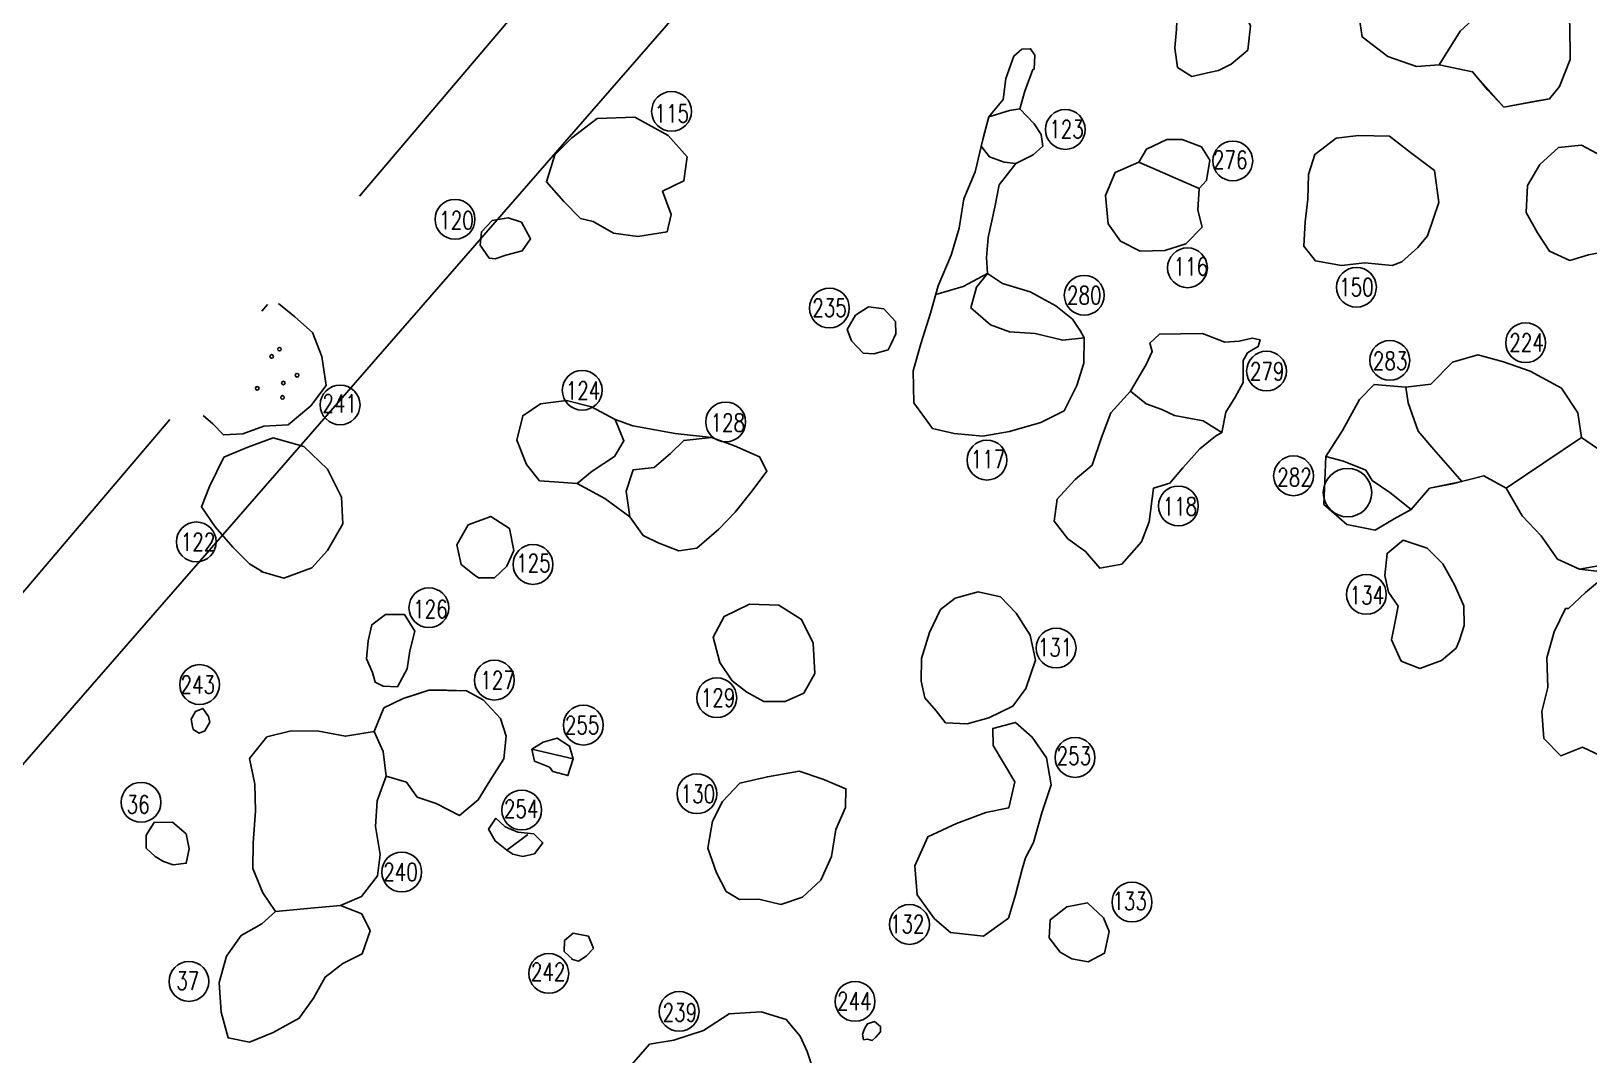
# Model space of a CAD drawing. Header units: millimetres. Extents: x -51 to 4462813, y 19 to 5794154.
# Drawn here: x 4462738.79 to 4462756.18, y 5794129.95 to 5794141.39 of the extents above; entities that cross this region are included whole.
import ezdxf

# ---------------------------------------------------------------- set-up
doc = ezdxf.new("R2010")
doc.units = ezdxf.units.MM
doc.linetypes.add('STRICHPUNKT', pattern=[25.4, 12.7, -6.35, 0, -6.35])
doc.linetypes.add('STRICHPUNKTX2', pattern=[50.8, 25.4, -12.7, 0, -12.7])
for name, color, linetype in [('Befunde', 7, 'Continuous'), ('Befundnummern', 7, 'Continuous'), ('Gebäudehallen', 150, 'Continuous'), ('Grabungsgrenze', 102, 'STRICHPUNKTX2'), ('Pl1-Keramik', 1, 'Continuous')]:
    doc.layers.add(name, color=color, linetype=linetype)
doc.styles.add('ROMANS', font='ROMANS.shx', dxfattribs={"width": 0.75})

msp = doc.modelspace()

# ---------------------------------------------------------------- linework, layer by layer
at = {"layer": 'Befunde'}
for points, elevation in [([(4462755.056799717, 5794141.667213415), (4462755.056799717, 5794141.667213415), (4462754.748233953, 5794141.385470478), (4462754.511973014, 5794141.010765286), (4462754.259973014, 5794140.988765287), (4462753.938973013, 5794141.103765287), (4462753.650973015, 5794141.320765287), (4462753.606973014, 5794141.618765287), (4462753.664973014, 5794141.944765286), (4462753.868973014, 5794142.227765286), (4462754.022973014, 5794142.478765287), (4462754.461074699, 5794142.531426491), (4462754.859902732, 5794142.579176433), (4462755.565973015, 5794142.434765286), (4462755.729973014, 5794142.140765286), (4462755.54589002, 5794141.894784261)], 51.74204729101562), ([(4462754.511973014, 5794141.010765286), (4462754.885973014, 5794140.931765286), (4462755.232973014, 5794140.536765287), (4462755.587759935, 5794140.601774976), (4462755.745973014, 5794140.630765286), (4462755.856973014, 5794140.765765286), (4462755.974973014, 5794141.067765287), (4462755.969973014, 5794141.457765287), (4462755.888973013, 5794141.794765286), (4462755.729973014, 5794142.140765286), (4462755.54589002, 5794141.894784261), (4462755.056799717, 5794141.667213415), (4462754.748233953, 5794141.385470478)], 51.74004729101563), ([(4462749.829973014, 5794140.515765286), (4462749.716867278, 5794140.500097188), (4462749.484973014, 5794140.428765287), (4462749.462843978, 5794140.3457814), (4462749.416973013, 5794140.173765287), (4462749.400048612, 5794140.100562152), (4462749.491495471, 5794139.980311988), (4462749.656768641, 5794139.920336317), (4462749.784973014, 5794139.906765287), (4462749.977973014, 5794140.002765287), (4462750.085973014, 5794140.100765286), (4462750.069973014, 5794140.230765286), (4462749.989973014, 5794140.348765287)], 51.83404729101562), ([(4462754.451308909, 5794136.71145271), (4462754.764043424, 5794136.35478289), (4462754.404973014, 5794136.278765287), (4462754.200973014, 5794136.042765287), (4462753.960096639, 5794136.231914249), (4462753.763077695, 5794136.367362082), (4462753.693418054, 5794136.482056334), (4462753.445086095, 5794136.581159542), (4462753.246052061, 5794136.632574363), (4462753.433752906, 5794136.923765287), (4462753.621973014, 5794137.269765286), (4462753.784973014, 5794137.438765287), (4462754.140973014, 5794137.406765287), (4462754.16808137, 5794137.234556511), (4462754.277953869, 5794136.917007199)], 51.74204729101562), ([(4462745.312973014, 5794137.045765286), (4462745.509018505, 5794136.978571457), (4462745.984096348, 5794136.89046288), (4462746.389973014, 5794136.847765286), (4462746.563910786, 5794136.784576954), (4462746.645973015, 5794136.754765286), (4462746.925973014, 5794136.630765286), (4462747.007973014, 5794136.470765286), (4462746.841973014, 5794136.249765286), (4462746.650973015, 5794136.013765287), (4462746.470973014, 5794135.821765287), (4462746.223973013, 5794135.610765287), (4462746.022973014, 5794135.578765287), (4462745.793973014, 5794135.668765287), (4462745.624973014, 5794135.751765287), (4462745.477973014, 5794135.958765287), (4462745.197049084, 5794136.165541615), (4462744.888973013, 5794136.333765287), (4462745.057973014, 5794136.470765286), (4462745.303973014, 5794136.633765287), (4462745.410973014, 5794136.807765286)], 51.88704729101563), ([(4462756.100973014, 5794136.846765286), (4462756.337973014, 5794136.680765286), (4462756.615973014, 5794136.566765287), (4462756.905973014, 5794136.361765287), (4462756.995973014, 5794136.046765286), (4462756.861973014, 5794135.731765286), (4462756.724973014, 5794135.491765287), (4462756.078973014, 5794135.374765286), (4462755.833973014, 5794135.485765287), (4462755.651973014, 5794135.749765286), (4462755.438973013, 5794135.970765286), (4462755.259973014, 5794136.278765287)], 51.71804729101563), ([(4462742.620973014, 5794133.563765287), (4462742.731973014, 5794133.825765287), (4462742.944973014, 5794133.929765286), (4462743.231973014, 5794134.023765287), (4462743.651973014, 5794134.016765286), (4462743.840973014, 5794133.916765287), (4462744.033973014, 5794133.708765287), (4462744.094973014, 5794133.511765286), (4462744.070973014, 5794133.256765286), (4462743.914973014, 5794133.009765286), (4462743.784973014, 5794132.798765287), (4462743.575973014, 5794132.625765286), (4462743.313973013, 5794132.757765287), (4462743.102973014, 5794132.827765287), (4462742.981973014, 5794132.996765287), (4462742.754973014, 5794133.062765286), (4462742.722856758, 5794133.339201451)], 51.86804729101563)]:
    msp.add_lwpolyline(points, close=True, dxfattribs=dict(at, elevation=elevation))
for points, elevation in [([(4462751.831973013, 5794139.626765287), (4462751.915077575, 5794139.717059436), (4462751.915077575, 5794139.717059436), (4462751.952715239, 5794139.9456553), (4462751.857985834, 5794140.092855037), (4462751.644056133, 5794140.173163713), (4462751.473674748, 5794140.173163713), (4462751.246499789, 5794140.067904011), (4462751.160973014, 5794139.920765286)], 51.78604729101562), ([(4462751.160973014, 5794139.920765286), (4462751.246499789, 5794140.067904011), (4462751.473674748, 5794140.173163713), (4462751.644056133, 5794140.173163713), (4462751.857985834, 5794140.092855037), (4462751.952715239, 5794139.9456553), (4462751.915077575, 5794139.717059436), (4462751.831973013, 5794139.626765287), (4462751.831973013, 5794139.626765287), (4462751.160973014, 5794139.920765286)], 51.78604729101562), ([(4462749.470973014, 5794138.678765287), (4462749.196942968, 5794138.534577425), (4462748.891560825, 5794138.442436412)], 51.78004729101563), ([(4462750.548973014, 5794137.959765286), (4462750.309795816, 5794137.932631725), (4462750.001083435, 5794138.009652973), (4462749.714166806, 5794138.026175852), (4462749.502394405, 5794138.104448373), (4462749.282733824, 5794138.294039172), (4462749.348038214, 5794138.525103143), (4462749.470973014, 5794138.678765287)], 51.78004729101563), ([(4462751.066973014, 5794137.362765287), (4462751.2412382, 5794137.220933379), (4462751.415020201, 5794137.158867013), (4462751.558185779, 5794137.091951605), (4462751.875979451, 5794137.032922995), (4462752.086973014, 5794136.900765286)], 51.77904729101562), ([(4462744.382973014, 5794133.364765286), (4462744.845973014, 5794133.257765287)], 51.92904729101562), ([(4462744.104973014, 5794132.237765287), (4462744.337973014, 5794132.412669098)], 51.82904729101562), ([(4462741.519973014, 5794131.550765286), (4462741.368973014, 5794131.414765286), (4462741.138973013, 5794131.282765287), (4462740.974973014, 5794131.054765286), (4462740.891973014, 5794130.760765286), (4462740.912973014, 5794130.428765287), (4462740.993973014, 5794130.140765286), (4462741.230973015, 5794130.090765286), (4462741.495973014, 5794130.199765286), (4462741.785973014, 5794130.358765287), (4462741.944973014, 5794130.583765287), (4462742.073973014, 5794130.818765287), (4462742.273973014, 5794130.971765286), (4462742.486973014, 5794131.077765287), (4462742.576973014, 5794131.334765286), (4462742.482973014, 5794131.526765287), (4462742.246973014, 5794131.620765286), (4462741.957472332, 5794131.593907777), (4462741.519973014, 5794131.550765286)], 51.86804729101563)]:
    msp.add_lwpolyline(points, dxfattribs=dict(at, elevation=elevation))
for points in [[(4462751.958973014, 5794140.928765287, 51.82104729101562), (4462751.749973014, 5794140.878765287, 51.83104729101562), (4462751.590973014, 5794140.979765286, 51.85204729101562), (4462751.562973014, 5794141.199765286, 51.85204729101562), (4462751.580973014, 5794141.404765286, 51.85204729101562), (4462751.589973014, 5794141.685765286, 51.84004729101562), (4462751.793973014, 5794141.793765287, 51.79704729101562), (4462752.019973014, 5794141.881765286, 51.76404729101562), (4462752.292973015, 5794141.689765286, 51.74004729101563), (4462752.405973014, 5794141.445765287, 51.74504729101562), (4462752.374973014, 5794141.173765287, 51.74504729101562), (4462752.188973013, 5794141.017765286, 51.77404729101562), (4462752.046973014, 5794140.946765287, 51.82204729101562)], [(4462750.548973014, 5794137.959765286, 51.78004729101563), (4462750.545973014, 5794137.676765286, 51.82204729101562), (4462750.467973014, 5794137.426765286, 51.82704729101562), (4462750.326973014, 5794137.145765286, 51.81004729101563), (4462750.066973014, 5794137.013765287, 51.80604729101562), (4462749.716973014, 5794136.914765286, 51.80004729101562), (4462749.415973014, 5794136.862765287, 51.78104729101562), (4462749.097973014, 5794136.891765286, 51.79604729101562), (4462748.855973015, 5794136.948765287, 51.80304729101563), (4462748.645973015, 5794137.232765287, 51.79104729101562), (4462748.638973013, 5794137.589765286, 51.79204729101562), (4462748.724973014, 5794137.891765286, 51.79204729101562), (4462748.833973014, 5794138.233765287, 51.79404729101562), (4462748.918973014, 5794138.541765287, 51.82204729101562), (4462749.065973015, 5794138.883765287, 51.86704729101562), (4462749.153973014, 5794139.183765287, 51.85104729101562), (4462749.205973014, 5794139.511765286, 51.85504729101562), (4462749.333973014, 5794139.814765286, 51.86304729101563), (4462749.416973013, 5794140.173765287, 51.82204729101562), (4462749.484973014, 5794140.428765287, 51.83304729101562), (4462749.642973014, 5794140.620765286, 51.81604729101562), (4462749.675973014, 5794140.857765287, 51.82704729101562), (4462749.764973014, 5794141.106765286, 51.84104729101562), (4462749.852973014, 5794141.185765286, 51.84204729101562), (4462749.950973014, 5794141.187765286, 51.85304729101563), (4462749.997973014, 5794141.115765287, 51.85504729101562), (4462749.990973014, 5794140.960765286, 51.83904729101562), (4462749.976973014, 5794140.957765287, 51.83904729101562), (4462749.884973014, 5794140.713765287, 51.83204729101563), (4462749.829973014, 5794140.515765286, 51.83404729101562), (4462749.989973014, 5794140.348765287, 51.81604729101562), (4462750.069973014, 5794140.230765286, 51.85204729101562), (4462750.085973014, 5794140.100765286, 51.85204729101562), (4462749.977973014, 5794140.002765287, 51.85904729101562), (4462749.784973014, 5794139.906765287, 51.84404729101562), (4462749.598973013, 5794139.666765287, 51.84404729101562), (4462749.550973014, 5794139.417765287, 51.84804729101563), (4462749.478973013, 5794139.081765287, 51.81504729101562), (4462749.456973013, 5794138.856765286, 51.84704729101562), (4462749.470973014, 5794138.678765287, 51.83904729101562), (4462749.638973013, 5794138.564765286, 51.82504729101562), (4462749.945973014, 5794138.472765286, 51.82604729101562), (4462750.231973014, 5794138.316765287, 51.82204729101562), (4462750.418973014, 5794138.167765287, 51.81204729101562), (4462750.508973014, 5794138.032765287, 51.80304729101563)], [(4462744.926973014, 5794139.292765287, 51.83604729101562), (4462744.738973014, 5794139.483765287, 51.83804729101563), (4462744.544973014, 5794139.701765287, 51.88704729101563), (4462744.639973014, 5794140.004765286, 51.89404729101562), (4462744.830973014, 5794140.193765287, 51.87904729101562), (4462745.111973014, 5794140.408765287, 51.86604729101562), (4462745.533973014, 5794140.423765287, 51.86404729101562), (4462745.904973014, 5794140.219765286, 51.86404729101562), (4462746.117973014, 5794139.980765286, 51.87704729101562), (4462746.077973014, 5794139.712765287, 51.87904729101562), (4462745.842973014, 5794139.598765287, 51.86304729101563), (4462745.938973013, 5794139.338765287, 51.84204729101562), (4462745.892973014, 5794139.143765287, 51.84304729101563), (4462745.566973014, 5794139.091765286, 51.85804729101563), (4462745.292973015, 5794139.128765287, 51.84904729101562), (4462745.065973015, 5794139.258765287, 51.83904729101562)], [(4462753.986973014, 5794138.767765286, 51.73604729101562), (4462753.681973014, 5794138.798765287, 51.75204729101562), (4462753.422973014, 5794138.767765286, 51.72504729101563), (4462753.129973014, 5794138.820765287, 51.73204729101563), (4462753.002973014, 5794138.983765287, 51.73304729101563), (4462753.016973014, 5794139.254765286, 51.76704729101562), (4462753.045973014, 5794139.508765287, 51.76604729101562), (4462753.053973014, 5794139.783765287, 51.76504729101563), (4462753.124973014, 5794140.007765287, 51.76904729101562), (4462753.362973014, 5794140.189765286, 51.75304729101563), (4462753.611973014, 5794140.218765287, 51.70704729101563), (4462753.957973015, 5794140.210765286, 51.73904729101562), (4462754.191973014, 5794140.030765287, 51.74104729101562), (4462754.458973014, 5794139.827765287, 51.72204729101562), (4462754.509973014, 5794139.472765286, 51.72504729101563), (4462754.383973014, 5794139.100765286, 51.70604729101562), (4462754.273973014, 5794138.968765287, 51.71004729101563), (4462754.095973014, 5794138.808765287, 51.71104729101562)], [(4462756.180973014, 5794138.887765286, 51.70804729101562), (4462755.972973014, 5794138.823765287, 51.71904729101562), (4462755.742973014, 5794138.926765286, 51.71804729101563), (4462755.609973014, 5794139.132765287, 51.73004729101562), (4462755.483973014, 5794139.357765287, 51.73404729101562), (4462755.497973014, 5794139.661765287, 51.71304729101563), (4462755.637973014, 5794139.895765286, 51.71204729101562), (4462755.844973014, 5794140.083765287, 51.72104729101562), (4462756.099973014, 5794140.111765287, 51.71404729101562), (4462756.379973014, 5794139.963765287, 51.70404729101562), (4462756.577973014, 5794139.737765287, 51.70904729101562), (4462756.646973014, 5794139.435765286, 51.71504729101562), (4462756.605973015, 5794139.255765286, 51.72604729101562), (4462756.462973014, 5794139.027765287, 51.72804729101563), (4462756.297973014, 5794138.908765287, 51.72904729101562)], [(4462751.685973015, 5794139.008765287, 51.79604729101562), (4462751.450973014, 5794138.933765287, 51.79504729101563), (4462751.174973014, 5794138.928765287, 51.83604729101562), (4462750.955973014, 5794139.038765287, 51.83504729101563), (4462750.815973015, 5794139.231765286, 51.83404729101562), (4462750.788973014, 5794139.547765287, 51.80604729101562), (4462750.896973014, 5794139.806765286, 51.80504729101563), (4462751.160973014, 5794139.920765286, 51.80604729101562), (4462751.160973014, 5794139.920765286, 51.80604729101562), (4462751.831973013, 5794139.626765287, 51.78604729101562), (4462751.831973013, 5794139.626765287, 51.78604729101562), (4462751.816973014, 5794139.385765286, 51.80704729101562), (4462751.864973014, 5794139.195765287, 51.78904729101562)], [(4462743.904973014, 5794138.847765286, 51.83804729101563), (4462743.806973014, 5794138.995765286, 51.87104729101562), (4462743.820973014, 5794139.143765287, 51.87004729101562), (4462743.938973013, 5794139.269765286, 51.86104729101562), (4462744.119973014, 5794139.300765286, 51.84404729101562), (4462744.266973014, 5794139.252765287, 51.88104729101562), (4462744.368973014, 5794139.064765286, 51.84704729101562), (4462744.274973014, 5794138.930765286, 51.84404729101562), (4462744.093973014, 5794138.882765287, 51.86004729101563), (4462743.972973014, 5794138.841765286, 51.86004729101563)], [(4462748.360973014, 5794137.825765287, 51.76404729101562), (4462748.199973014, 5794137.779765286, 51.78604729101562), (4462748.080973014, 5794137.788765287, 51.78604729101562), (4462747.951973014, 5794137.924765286, 51.78504729101562), (4462747.903973014, 5794138.052765287, 51.79604729101562), (4462747.994973014, 5794138.212765287, 51.79604729101562), (4462748.142973014, 5794138.306765286, 51.78504729101562), (4462748.312973014, 5794138.282765287, 51.78504729101562), (4462748.440973015, 5794138.143765287, 51.75804729101563), (4462748.444973014, 5794138.003765287, 51.77904729101562), (4462748.391973014, 5794137.886765286, 51.77304729101563)], [(4462752.015973014, 5794136.860765287, 51.76604729101562), (4462751.838973014, 5794136.718765287, 51.77104729101562), (4462751.651973014, 5794136.508765287, 51.78604729101562), (4462751.504973014, 5794136.336765287, 51.78304729101563), (4462751.324973014, 5794136.281765287, 51.76504729101563), (4462751.275973015, 5794135.905765287, 51.74404729101562), (4462751.187973014, 5794135.681765286, 51.74504729101562), (4462750.969973014, 5794135.432765286, 51.75004729101563), (4462750.723973013, 5794135.385765286, 51.73804729101563), (4462750.563973013, 5794135.572765287, 51.71504729101562), (4462750.366973014, 5794135.714765286, 51.72604729101562), (4462750.212973014, 5794135.911765287, 51.72104729101562), (4462750.246973014, 5794136.156765287, 51.72004729101563), (4462750.447973014, 5794136.377765287, 51.74004729101563), (4462750.637973014, 5794136.536765287, 51.76404729101562), (4462750.742973014, 5794136.844765286, 51.79204729101562), (4462750.846973014, 5794137.121765287, 51.76904729101562), (4462751.066973014, 5794137.362765287, 51.77904729101562), (4462751.240973014, 5794137.660765287, 51.75804729101563), (4462751.309973014, 5794137.808765287, 51.76504729101563), (4462751.281973014, 5794137.901765287, 51.79404729101562), (4462751.391973014, 5794138.001765287, 51.81504729101562), (4462751.625973014, 5794138.004765286, 51.78104729101562), (4462751.869973014, 5794138.006765286, 51.78204729101562), (4462752.119973014, 5794137.910765287, 51.78304729101563), (4462752.279973014, 5794137.922765287, 51.78504729101562), (4462752.422973014, 5794137.957765287, 51.78004729101563), (4462752.513973013, 5794137.937765286, 51.78004729101563), (4462752.490973014, 5794137.861765287, 51.78004729101563), (4462752.420973014, 5794137.822765287, 51.78004729101563), (4462752.372973014, 5794137.791765287, 51.78404729101563), (4462752.323973014, 5794137.704765286, 51.76604729101562), (4462752.325973014, 5794137.461765287, 51.76704729101562), (4462752.234973014, 5794137.296765286, 51.78904729101562), (4462752.130973014, 5794137.127765287, 51.77104729101562), (4462752.086973014, 5794136.900765286, 51.77204729101562)], [(4462744.468973014, 5794136.361765287, 51.90204729101562), (4462744.322973014, 5794136.545765286, 51.90104729101562), (4462744.214973014, 5794136.815765286, 51.91504729101563), (4462744.281973014, 5794137.088765287, 51.92604729101562), (4462744.478973013, 5794137.223765287, 51.92204729101562), (4462744.767973014, 5794137.260765286, 51.89904729101562), (4462745.048973014, 5794137.187765286, 51.89904729101562), (4462745.312973014, 5794137.045765286, 51.88704729101563), (4462745.410973014, 5794136.807765286, 51.87804729101563), (4462745.303973014, 5794136.633765287, 51.89404729101562), (4462745.057973014, 5794136.470765286, 51.89104729101562), (4462744.888973013, 5794136.333765287, 51.88004729101563), (4462744.632973014, 5794136.350765286, 51.90204729101562)], [(4462744.468973014, 5794136.361765287, 51.90204729101562), (4462744.322973014, 5794136.545765286, 51.90104729101562), (4462744.214973014, 5794136.815765286, 51.91504729101563), (4462744.281973014, 5794137.088765287, 51.92604729101562), (4462744.478973013, 5794137.223765287, 51.92204729101562), (4462744.767973014, 5794137.260765286, 51.89904729101562), (4462745.048973014, 5794137.187765286, 51.89904729101562), (4462745.312973014, 5794137.045765286, 51.88704729101563), (4462745.410973014, 5794136.807765286, 51.87804729101563), (4462745.303973014, 5794136.633765287, 51.89404729101562), (4462745.057973014, 5794136.470765286, 51.89104729101562), (4462744.888973013, 5794136.333765287, 51.88004729101563), (4462744.632973014, 5794136.350765286, 51.90204729101562)], [(4462745.624973014, 5794135.751765287, 51.87404729101562), (4462745.477973014, 5794135.958765287, 51.88704729101563), (4462745.434973014, 5794136.248765287, 51.87804729101563), (4462745.512973014, 5794136.484765286, 51.88404729101562), (4462745.746973014, 5794136.512765286, 51.88304729101563), (4462745.930973014, 5794136.667765287, 51.88104729101562), (4462746.078973014, 5794136.813765287, 51.89604729101562), (4462746.389973014, 5794136.847765286, 51.88904729101562), (4462746.645973015, 5794136.754765286, 51.86304729101563), (4462746.925973014, 5794136.630765286, 51.83004729101562), (4462747.007973014, 5794136.470765286, 51.83004729101562), (4462746.841973014, 5794136.249765286, 51.82604729101562), (4462746.650973015, 5794136.013765287, 51.82604729101562), (4462746.470973014, 5794135.821765287, 51.85004729101563), (4462746.223973013, 5794135.610765287, 51.86604729101562), (4462746.022973014, 5794135.578765287, 51.87204729101563), (4462745.793973014, 5794135.668765287, 51.86704729101562)], [(4462741.229973014, 5794135.434765286, 51.93904729101562), (4462741.042973015, 5794135.620765286, 51.91404729101562), (4462740.846973014, 5794135.847765286, 51.89604729101562), (4462740.693973014, 5794136.070765287, 51.96004729101563), (4462740.783973014, 5794136.300765286, 51.95904729101562), (4462740.944973014, 5794136.625765286, 51.95704729101563), (4462741.211973014, 5794136.739765286, 51.94504729101563), (4462741.494973014, 5794136.842765287, 51.91704729101562), (4462741.836973014, 5794136.744765286, 51.91604729101562), (4462742.101973014, 5794136.491765287, 51.89304729101563), (4462742.258973014, 5794136.180765286, 51.91004729101562), (4462742.270973015, 5794135.881765286, 51.91204729101563), (4462742.101973014, 5794135.584765286, 51.91504729101563), (4462741.927973014, 5794135.391765286, 51.91604729101562), (4462741.614973014, 5794135.275765286, 51.90304729101562), (4462741.358973014, 5794135.349765286, 51.92004729101563), (4462741.382973014, 5794135.342765287, 51.92904729101562)], [(4462743.739973014, 5794135.312765286, 51.89304729101563), (4462743.591973014, 5794135.427765287, 51.91404729101562), (4462743.544973014, 5794135.648765287, 51.91304729101563), (4462743.672973014, 5794135.869765286, 51.89804729101563), (4462743.924973014, 5794135.965765286, 51.89604729101562), (4462744.132973014, 5794135.831765287, 51.88004729101563), (4462744.179973014, 5794135.582765287, 51.91504729101563), (4462744.101973014, 5794135.407765287, 51.88304729101563), (4462743.966973014, 5794135.280765287, 51.87204729101563), (4462743.788973014, 5794135.279765286, 51.89804729101563)], [(4462748.895973015, 5794133.793765287, 51.75904729101562), (4462748.771973014, 5794133.939765286, 51.79204729101562), (4462748.728973013, 5794134.125765286, 51.79404729101562), (4462748.732973014, 5794134.378765287, 51.79804729101563), (4462748.821973014, 5794134.668765287, 51.79704729101562), (4462748.944973014, 5794134.926765286, 51.79404729101562), (4462749.109973014, 5794135.050765286, 51.79304729101563), (4462749.363973014, 5794135.122765287, 51.77204729101562), (4462749.615973014, 5794135.065765286, 51.74004729101563), (4462749.789973014, 5794134.885765286, 51.73004729101562), (4462749.945973014, 5794134.637765286, 51.73104729101562), (4462750.006973014, 5794134.360765287, 51.73304729101563), (4462749.897973014, 5794134.043765287, 51.72304729101563), (4462749.751973014, 5794133.844765286, 51.76804729101563), (4462749.482973014, 5794133.714765286, 51.76104729101562), (4462749.243973014, 5794133.648765287, 51.77504729101562), (4462749.000973014, 5794133.657765287, 51.77704729101562)], [(4462746.620973014, 5794134.126765287, 51.85804729101563), (4462746.482973014, 5794134.333765287, 51.84804729101563), (4462746.408973014, 5794134.615765287, 51.82904729101562), (4462746.528973014, 5794134.848765287, 51.83404729101562), (4462746.811973014, 5794134.983765287, 51.85704729101563), (4462747.141973014, 5794134.974765286, 51.82904729101562), (4462747.394973014, 5794134.814765286, 51.81904729101562), (4462747.522973014, 5794134.550765286, 51.79004729101563), (4462747.541973013, 5794134.209765286, 51.82604729101562), (4462747.418973014, 5794133.990765287, 51.84804729101563), (4462747.209973014, 5794133.896765286, 51.87204729101563), (4462746.971973014, 5794133.896765286, 51.86204729101562), (4462746.781973014, 5794134.002765287, 51.86304729101563)], [(4462742.602973014, 5794134.221765286, 51.88004729101563), (4462742.537973014, 5794134.375765286, 51.88004729101563), (4462742.555973014, 5794134.574765286, 51.90704729101562), (4462742.594973014, 5794134.755765286, 51.92004729101563), (4462742.748973014, 5794134.869765286, 51.91804729101563), (4462742.960973014, 5794134.867765287, 51.90804729101563), (4462743.074973014, 5794134.682765286, 51.90804729101563), (4462743.018973013, 5794134.464765286, 51.91004729101562), (4462742.989973014, 5794134.262765286, 51.87804729101563), (4462742.882973014, 5794134.061765286, 51.86904729101562), (4462742.723973013, 5794134.067765287, 51.87004729101562), (4462742.632973014, 5794134.112765287, 51.87004729101562)], [(4462743.231973014, 5794134.023765287, 51.85504729101562), (4462743.430973014, 5794134.023765287, 51.85404729101562), (4462743.651973014, 5794134.016765286, 51.82704729101562), (4462743.840973014, 5794133.916765287, 51.83104729101562), (4462744.033973014, 5794133.708765287, 51.83104729101562), (4462744.094973014, 5794133.511765286, 51.83804729101563), (4462744.070973014, 5794133.256765286, 51.83704729101562), (4462743.914973014, 5794133.009765286, 51.81504729101562), (4462743.784973014, 5794132.798765287, 51.84104729101562), (4462743.575973014, 5794132.625765286, 51.84904729101562), (4462743.313973013, 5794132.757765287, 51.84904729101562), (4462743.102973014, 5794132.827765287, 51.84304729101563), (4462742.981973014, 5794132.996765287, 51.87104729101562), (4462742.754973014, 5794133.062765286, 51.87904729101562), (4462742.656973014, 5794132.786765287, 51.87404729101562), (4462742.638973013, 5794132.502765287, 51.85404729101562), (4462742.687973014, 5794132.189765286, 51.85804729101563), (4462742.659973014, 5794131.948765287, 51.86104729101562), (4462742.479973014, 5794131.720765286, 51.87504729101563), (4462742.246973014, 5794131.620765286, 51.84904729101562), (4462742.482973014, 5794131.526765287, 51.84804729101563), (4462742.576973014, 5794131.334765286, 51.83504729101563), (4462742.486973014, 5794131.077765287, 51.84404729101562), (4462742.273973014, 5794130.971765286, 51.84604729101562), (4462742.073973014, 5794130.818765287, 51.85004729101563), (4462741.944973014, 5794130.583765287, 51.87004729101562), (4462741.785973014, 5794130.358765287, 51.88704729101563), (4462741.495973014, 5794130.199765286, 51.89404729101562), (4462741.230973015, 5794130.090765286, 51.88704729101563), (4462740.993973014, 5794130.140765286, 51.88804729101562), (4462740.912973014, 5794130.428765287, 51.86804729101563), (4462740.891973014, 5794130.760765286, 51.86504729101563), (4462740.974973014, 5794131.054765286, 51.86404729101562), (4462741.138973013, 5794131.282765287, 51.87204729101563), (4462741.368973014, 5794131.414765286, 51.87004729101562), (4462741.519973014, 5794131.550765286, 51.86804729101563), (4462741.377973014, 5794131.759765286, 51.86704729101562), (4462741.265973014, 5794132.031765287, 51.86604729101562), (4462741.269973014, 5794132.317765287, 51.88104729101562), (4462741.296973014, 5794132.673765287, 51.88604729101562), (4462741.290973014, 5794132.974765286, 51.89504729101562), (4462741.229973014, 5794133.259765286, 51.94704729101562), (4462741.425973014, 5794133.502765287, 51.94604729101562), (4462741.696973014, 5794133.569765286, 51.94404729101562), (4462742.004973014, 5794133.564765286, 51.90904729101563), (4462742.301973014, 5794133.508765287, 51.89304729101563), (4462742.620973014, 5794133.563765287, 51.87504729101563), (4462742.731973014, 5794133.825765287, 51.87004729101562), (4462742.944973014, 5794133.929765286, 51.85104729101562), (4462743.108973014, 5794133.983765287, 51.87304729101562)], [(4462740.594973014, 5794133.618765287, 51.91404729101562), (4462740.580973014, 5794133.701765287, 51.92904729101562), (4462740.626973014, 5794133.785765287, 51.92904729101562), (4462740.709973014, 5794133.819765286, 51.92304729101563), (4462740.773973014, 5794133.731765286, 51.92304729101563), (4462740.786973014, 5794133.665765286, 51.93004729101563), (4462740.732973014, 5794133.568765287, 51.93104729101562), (4462740.668973014, 5794133.542765287, 51.93104729101562), (4462740.600973014, 5794133.585765286, 51.91804729101563)], [(4462749.857973014, 5794132.024765286, 51.82404729101562), (4462749.781973014, 5794131.738765287, 51.82704729101562), (4462749.705973014, 5794131.477765286, 51.83004729101562), (4462749.423973014, 5794131.275765286, 51.82204729101562), (4462749.054973014, 5794131.316765287, 51.81404729101562), (4462748.878973014, 5794131.468765287, 51.81804729101562), (4462748.683973013, 5794131.739765286, 51.83704729101562), (4462748.659973014, 5794132.063765287, 51.83004729101562), (4462748.801973014, 5794132.384765286, 51.81904729101562), (4462749.122973014, 5794132.533765287, 51.79704729101562), (4462749.452973014, 5794132.656765287, 51.79304729101563), (4462749.708973014, 5794132.710765286, 51.81604729101562), (4462749.774973014, 5794133.000765286, 51.80804729101563), (4462749.647973014, 5794133.211765287, 51.82604729101562), (4462749.532973014, 5794133.404765286, 51.80904729101562), (4462749.527973014, 5794133.597765286, 51.77904729101562), (4462749.781973014, 5794133.664765286, 51.77804729101562), (4462749.969973014, 5794133.499765286, 51.79904729101562), (4462750.126973014, 5794133.266765286, 51.81104729101562), (4462750.181973014, 5794132.966765286, 51.78504729101562), (4462750.077973014, 5794132.653765287, 51.78904729101562), (4462749.982973014, 5794132.322765287, 51.82304729101563), (4462749.894973014, 5794132.150765286, 51.82204729101562)], [(4462744.580973014, 5794133.165765286, 51.81504729101562), (4462744.412973014, 5794133.229765286, 51.82304729101563), (4462744.382973014, 5794133.364765286, 51.81404729101562), (4462744.508973014, 5794133.442765287, 51.81404729101562), (4462744.664973014, 5794133.489765286, 51.82304729101563), (4462744.804973014, 5794133.399765286, 51.83004729101562), (4462744.845973014, 5794133.257765287, 51.84804729101563), (4462744.784973014, 5794133.069765286, 51.85004729101563), (4462744.617973014, 5794133.114765286, 51.82404729101562)], [(4462746.551973014, 5794131.776765287, 51.86904729101562), (4462746.442973014, 5794131.985765287, 51.86804729101563), (4462746.347973014, 5794132.257765287, 51.85504729101562), (4462746.400973015, 5794132.562765286, 51.86604729101562), (4462746.510973014, 5794132.781765287, 51.88204729101562), (4462746.704973014, 5794132.985765287, 51.89104729101562), (4462747.011973014, 5794133.057765286, 51.86904729101562), (4462747.367973014, 5794133.118765287, 51.84804729101563), (4462747.632973014, 5794133.031765287, 51.81404729101562), (4462747.889973014, 5794132.923765287, 51.83404729101562), (4462747.885973014, 5794132.712765287, 51.84004729101562), (4462747.774973014, 5794132.469765286, 51.82704729101562), (4462747.728973013, 5794132.164765286, 51.83004729101562), (4462747.607973014, 5794131.902765287, 51.82504729101562), (4462747.403973014, 5794131.712765287, 51.82704729101562), (4462747.162973014, 5794131.629765286, 51.84904729101562), (4462746.915973014, 5794131.688765287, 51.86104729101562), (4462746.701973014, 5794131.687765286, 51.87204729101563)], [(4462740.178973014, 5794132.166765287, 51.85604729101562), (4462740.077973014, 5794132.259765286, 51.87204729101563), (4462740.077973014, 5794132.405765287, 51.87604729101562), (4462740.165973014, 5794132.546765286, 51.88404729101562), (4462740.369973014, 5794132.548765287, 51.89404729101562), (4462740.521973014, 5794132.417765287, 51.89404729101562), (4462740.556973014, 5794132.250765286, 51.89504729101562), (4462740.523973014, 5794132.090765286, 51.89004729101563), (4462740.376973014, 5794132.073765287, 51.87704729101562), (4462740.271973014, 5794132.110765287, 51.87004729101562)], [(4462744.104973014, 5794132.237765287, 51.82904729101562), (4462743.974973014, 5794132.340765286, 51.83804729101563), (4462743.899973014, 5794132.470765286, 51.82904729101562), (4462743.981973014, 5794132.592765287, 51.82704729101562), (4462744.083973014, 5794132.498765287, 51.81804729101562), (4462744.224973014, 5794132.437765286, 51.83104729101562), (4462744.403973014, 5794132.419765286, 51.83004729101562), (4462744.505973014, 5794132.318765287, 51.84104729101562), (4462744.411973014, 5794132.194765286, 51.84304729101563), (4462744.283973014, 5794132.166765287, 51.84404729101562), (4462744.170973014, 5794132.192765287, 51.83104729101562)], [(4462750.280973014, 5794131.096765286, 51.78904729101562), (4462750.158973014, 5794131.259765286, 51.80404729101562), (4462750.169973014, 5794131.457765287, 51.83204729101563), (4462750.354973014, 5794131.603765287, 51.83004729101562), (4462750.585973014, 5794131.648765287, 51.80804729101563), (4462750.765973014, 5794131.480765286, 51.80804729101563), (4462750.827973014, 5794131.327765287, 51.80904729101562), (4462750.775973015, 5794131.085765286, 51.80604729101562), (4462750.593973014, 5794130.988765287, 51.80804729101563), (4462750.410973014, 5794131.021765286, 51.80904729101562)], [(4462744.825973014, 5794131.020765286, 51.83804729101563), (4462744.835973014, 5794131.018765287, 51.83804729101563), (4462744.741973014, 5794131.106765286, 51.83804729101563), (4462744.745973014, 5794131.227765286, 51.83804729101563), (4462744.842973014, 5794131.310765286, 51.83904729101562), (4462745.015973014, 5794131.275765286, 51.83804729101563), (4462745.070973014, 5794131.138765287, 51.83904729101562), (4462744.987973014, 5794131.051765286, 51.84004729101562), (4462744.903973014, 5794130.995765286, 51.84104729101562)], [(4462747.503973014, 5794129.841765286, 51.85204729101562), (4462747.640973014, 5794129.657765287, 51.83204729101563), (4462747.664973014, 5794129.384765286, 51.83304729101562), (4462747.705973014, 5794129.172765287, 51.80604729101562), (4462747.620973014, 5794128.877765287, 51.80904729101562), (4462747.443973014, 5794128.640765286, 51.81204729101562), (4462747.135973014, 5794128.584765286, 51.81504729101562), (4462746.869973014, 5794128.679765286, 51.83404729101562), (4462746.563973013, 5794128.719765286, 51.83104729101562), (4462746.382973014, 5794128.667765287, 51.82704729101562), (4462746.053973014, 5794128.743765287, 51.82204729101562), (4462745.826973014, 5794128.900765286, 51.85204729101562), (4462745.662973014, 5794129.050765286, 51.86404729101562), (4462745.550973014, 5794129.314765286, 51.88104729101562), (4462745.434973014, 5794129.512765286, 51.88004729101563), (4462745.495973014, 5794129.840765286, 51.86904729101562), (4462745.697973014, 5794130.069765286, 51.87704729101562), (4462745.967973014, 5794130.115765287, 51.87504729101563), (4462746.299973014, 5794130.223765287, 51.86604729101562), (4462746.586973014, 5794130.410765287, 51.86304729101563), (4462746.943973014, 5794130.431765286, 51.86004729101563), (4462747.221973014, 5794130.346765286, 51.84804729101563), (4462747.376973014, 5794130.158765287, 51.84804729101563), (4462747.455973014, 5794129.989765286, 51.84904729101562)], [(4462748.086973014, 5794130.118765287, 51.80604729101562), (4462748.075973014, 5794130.181765286, 51.82804729101563), (4462748.098973013, 5794130.247765287, 51.82704729101562), (4462748.131973014, 5794130.297765287, 51.82604729101562), (4462748.208973014, 5794130.321765287, 51.82604729101562), (4462748.274973014, 5794130.265765286, 51.82504729101562), (4462748.275973015, 5794130.207765287, 51.82604729101562), (4462748.221973014, 5794130.146765286, 51.82504729101562), (4462748.181973014, 5794130.109765286, 51.81404729101562), (4462748.128973014, 5794130.124765286, 51.82004729101563)]]:
    msp.add_polyline3d(points, close=True, dxfattribs=at)
for points in [[(4462755.969973014, 5794141.457765287, 51.73604729101562), (4462755.974973014, 5794141.067765287, 51.73204729101563), (4462755.856973014, 5794140.765765286, 51.73904729101562), (4462755.745973014, 5794140.630765286, 51.69804729101563), (4462755.232973014, 5794140.536765287, 51.70104729101562), (4462755.054973014, 5794140.725765286, 51.71904729101562), (4462754.885973014, 5794140.931765286, 51.74104729101562), (4462754.511973014, 5794141.010765286, 51.74004729101563), (4462754.259973014, 5794140.988765287, 51.73704729101562), (4462753.938973013, 5794141.103765287, 51.71904729101562), (4462753.650973015, 5794141.320765287, 51.72804729101563), (4462753.606973014, 5794141.618765287, 51.74104729101562)], [(4462741.555071045, 5794138.342828787, 51.87053935361385), (4462741.737973014, 5794138.194765286, 51.88904729101562), (4462741.933973013, 5794138.019765286, 51.88004729101563), (4462742.036973014, 5794137.751765287, 51.88104729101562), (4462742.085973014, 5794137.426765286, 51.93004729101563), (4462741.916973013, 5794137.200765287, 51.92704729101563), (4462741.660973014, 5794136.986765287, 51.91104729101562), (4462741.389973014, 5794136.972765286, 51.93604729101562), (4462741.154973014, 5794136.888765287, 51.94504729101563), (4462740.939973014, 5794136.875765286, 51.96004729101563), (4462740.821973014, 5794136.999765286, 51.97704729101562), (4462740.712031934, 5794137.091520622, 51.97704729101562)], [(4462756.336973014, 5794135.346765286, 51.70404729101562), (4462756.078973014, 5794135.374765286, 51.71104729101562), (4462755.833973014, 5794135.485765287, 51.71304729101563), (4462755.651973014, 5794135.749765286, 51.69104729101562), (4462755.438973013, 5794135.970765286, 51.71904729101562), (4462755.259973014, 5794136.278765287, 51.74104729101562), (4462755.011973014, 5794136.416765287, 51.70404729101562), (4462754.659973014, 5794136.328765287, 51.74604729101562), (4462754.404973014, 5794136.278765287, 51.74604729101562), (4462754.200973014, 5794136.042765287, 51.74704729101563), (4462754.010973014, 5794135.936765286, 51.75604729101562), (4462753.797973014, 5794135.811765286, 51.75704729101562), (4462753.480873533, 5794135.87334814, 51.74204729101562), (4462753.22641359, 5794136.099049507, 51.74204729101562), (4462753.246052061, 5794136.632574363, 51.74204729101562), (4462753.433752906, 5794136.923765287, 51.75404729101562), (4462753.621973014, 5794137.269765286, 51.75504729101563), (4462753.784973014, 5794137.438765287, 51.75504729101563), (4462754.140973014, 5794137.406765287, 51.75404729101562), (4462754.417973015, 5794137.440765286, 51.75404729101562), (4462754.659973014, 5794137.688765287, 51.73404729101562), (4462754.942973014, 5794137.769765286, 51.74204729101562), (4462755.230973015, 5794137.689765286, 51.73204729101563), (4462755.529973014, 5794137.587765287, 51.73404729101562), (4462755.876973014, 5794137.398765287, 51.73704729101562), (4462756.058973013, 5794137.120765286, 51.73304729101563), (4462756.100973014, 5794136.846765286, 51.71804729101563), (4462756.337973014, 5794136.680765286, 51.71304729101563)], [(4462754.023973014, 5794134.808765287, 51.74004729101563), (4462754.053973014, 5794134.961765287, 51.74604729101562), (4462753.947973014, 5794135.117765287, 51.76504729101563), (4462753.904973014, 5794135.305765286, 51.76404729101562), (4462753.930973014, 5794135.550765286, 51.76104729101562), (4462754.108973014, 5794135.700765287, 51.75104729101562), (4462754.376973014, 5794135.611765287, 51.74004729101563), (4462754.553973014, 5794135.433765287, 51.74004729101563), (4462754.683973013, 5794135.200765287, 51.71604729101562), (4462754.787973014, 5794134.967765287, 51.73004729101562), (4462754.789973014, 5794134.745765286, 51.72204729101562), (4462754.738973014, 5794134.582765287, 51.71204729101562), (4462754.702973014, 5794134.492765287, 51.71204729101562), (4462754.702973014, 5794134.492765287, 51.71204729101562)], [(4462756.316973014, 5794133.290765286, 51.71304729101563), (4462756.112973014, 5794133.387765286, 51.70604729101562), (4462755.870973014, 5794133.289765286, 51.72404729101562), (4462755.681973014, 5794133.483765287, 51.71404729101562), (4462755.656973014, 5794133.786765287, 51.70004729101562), (4462755.726973014, 5794134.055765286, 51.70804729101562), (4462755.715973014, 5794134.383765287, 51.70304729101563), (4462755.796973014, 5794134.675765286, 51.71004729101563), (4462755.920973014, 5794134.934765286, 51.69504729101563), (4462755.954973014, 5794134.934765286, 51.68004729101563), (4462756.147973014, 5794135.116765287, 51.70804729101562), (4462756.302973014, 5794135.246765287, 51.71304729101563)], [(4462754.702973014, 5794134.492765287, 51.71204729101562), (4462754.537973014, 5794134.353765287, 51.72504729101563), (4462754.295973014, 5794134.264765286, 51.73704729101562), (4462754.089973014, 5794134.349765286, 51.72304729101563), (4462753.978973013, 5794134.585765286, 51.74104729101562), (4462754.023973014, 5794134.808765287, 51.74004729101563), (4462754.023973014, 5794134.808765287, 51.74004729101563)]]:
    msp.add_polyline3d(points, dxfattribs=at)
msp.add_circle((4462753.489634207, 5794136.230650262, 51.74204729101562), 0.2705208193083324, dxfattribs=at)
at = {"layer": 'Befundnummern'}
msp.add_polyline3d([(4462754.023973014, 5794134.808765287, 51.74004729101563), (4462754.023973014, 5794134.808765287, 51.74004729101563)], dxfattribs=at)
for centre in [(4462745.942058332, 5794140.488818571, -0.0079527089843765), (4462750.338028579, 5794140.287052914, -0.0079527089843765), (4462752.208231081, 5794139.935140364, -0.0079527089843765), (4462743.52491791, 5794139.283942682, -0.0079527089843765), (4462751.702422652, 5794138.74165323, -0.0079527089843765), (4462750.549893631, 5794138.434533295, -0.0079527089843765), (4462753.589162764, 5794138.523893593, -0.0079527089843765), (4462747.704235704, 5794138.292573996, -0.0079527089843765), (4462755.477935262, 5794137.905259227, -0.0079527089843765), (4462753.961533696, 5794137.70823849, -0.0079527089843765), (4462752.585073265, 5794137.588173539, -0.0079527089843765), (4462744.944811204, 5794137.374053095, -0.0079527089843765), (4462742.242534415, 5794137.210291786, -0.0079527089843765), (4462746.546535386, 5794137.020208482, -0.0079527089843765), (4462749.464117231, 5794136.593331401, -0.0079527089843765), (4462752.886801315, 5794136.418352107, 51.74204729101562), (4462751.600735557, 5794136.081569025, -0.0079527089843765), (4462740.636715349, 5794135.680322564, -0.0079527089843765), (4462744.395592494, 5794135.427968102, -0.0079527089843765), (4462753.699596651, 5794135.093938977, -0.0079527089843765), (4462743.233556417, 5794134.945068289, -0.0079527089843765), (4462750.235807041, 5794134.494468974, -0.0079527089843765), (4462740.673734902, 5794134.086782304, -0.0079527089843765), (4462743.963988773, 5794134.136535301, -0.0079527089843765), (4462746.447806543, 5794133.939803426, -0.0079527089843765), (4462744.957773316, 5794133.633992843, -0.0079527089843765), (4462750.446829028, 5794133.272538364, -0.0079527089843765), (4462746.225922575, 5794132.867631401, -0.0079527089843765), (4462740.019893426, 5794132.771489941, -0.0079527089843765), (4462744.26975763, 5794132.685610198, -0.0079527089843765), (4462742.930083404, 5794131.992780814, -0.0079527089843765), (4462751.083169393, 5794131.657622284, -0.0079527089843765), (4462748.59899031, 5794131.407590559, -0.0079527089843765), (4462740.554674661, 5794130.770850203, -0.0079527089843765), (4462744.57195852, 5794130.860800063, -0.0079527089843765), (4462747.991336711, 5794130.547874468, -0.0079527089843765), (4462746.027283093, 5794130.43618416, -0.0079527089843765)]:
    msp.add_circle(centre, 0.2223130268976092, dxfattribs=at)
at = {"layer": 'Gebäudehallen'}
msp.add_polyline3d([(4462765.823438721, 5794072.305758204, 52.7632), (4462750.898061073, 5794085.371595781, 52.7054), (4462751.226592117, 5794085.714359392, 52.7291), (4462755.593608687, 5794087.264263673, 52.6731), (4462759.793537516, 5794092.019218993, 52.7299), (4462760.510450657, 5794096.395268486, 52.693), (4462730.019999318, 5794123.229877645, 52.6778), (4462756.234361377, 5794153.339187876, 52.6806)], dxfattribs=at)
msp.add_polyline3d([(4462765.823438721, 5794072.305758204, 52.7632), (4462750.898061073, 5794085.371595781, 52.7054), (4462751.226592117, 5794085.714359392, 52.7291), (4462755.593608687, 5794087.264263673, 52.6731), (4462759.793537516, 5794092.019218993, 52.7299), (4462760.510450657, 5794096.395268486, 52.693), (4462730.019999318, 5794123.229877645, 52.6778), (4462756.234361377, 5794153.339187876, 52.6806)], dxfattribs=at)
at = {"layer": 'Grabungsgrenze', "linetype": 'STRICHPUNKT', "ltscale": 0.25, "extrusion": (0.005225786931925404, 0.01592855996885687, 0.99985947619066), "elevation": 115666.1395318162}
msp.add_lwpolyline([(-2434247.530232921, -6895606.0785405), (-2434207.542706097, -6895624.437306608), (-2434196.756586841, -6895628.773541961), (-2434187.945192683, -6895632.457409031), (-2434175.751821678, -6895637.447434158), (-2434172.079705772, -6895628.439071706), (-2434166.657151827, -6895615.136569125), (-2434159.389753434, -6895597.308332333), (-2434155.444996382, -6895587.631916328), (-2434151.631965572, -6895571.174017353), (-2434179.972000374, -6895559.445580714), (-2434181.868468462, -6895569.509578764), (-2434184.04907192, -6895577.443742826), (-2434188.05734057, -6895576.564276198), (-2434189.664223279, -6895576.211327697), (-2434193.874879119, -6895574.381561054), (-2434192.187789483, -6895570.530456458), (-2434199.926229467, -6895566.270976847), (-2434209.621348705, -6895562.616431964), (-2434212.853055117, -6895561.398250338), (-2434223.517012135, -6895553.698790537), (-2434226.672809318, -6895556.895610892), (-2434233.542612047, -6895574.268094346), (-2434238.603793207, -6895585.91481626)], close=True, dxfattribs=at)
at = {"layer": 'Pl1-Keramik'}
for centre in [(4462741.477973014, 5794137.751765287, 51.99204729101562), (4462741.565973015, 5794137.832765287, 51.97504729101563), (4462741.761973014, 5794137.541765287, 51.98004729101562), (4462741.316973014, 5794137.395765286, 51.98804729101563), (4462741.608973014, 5794137.455765286, 51.99004729101563), (4462741.598973013, 5794137.293765287, 51.99104729101562)]:
    msp.add_circle(centre, 0.02, dxfattribs=at)

# ---------------------------------------------------------------- texts
at = {"layer": 'Befundnummern', "style": 'ROMANS', "width": 0.75}
for s, p in [('115', (4462745.752128365, 5794140.365811538, -0.0079527089843765)), ('123', (4462750.158960883, 5794140.190305337, -0.0079527089843765)), ('276', (4462751.987705765, 5794139.847088035, -0.0079527089843765)), ('120', (4462743.348321382, 5794139.172834665, -0.0079527089843765)), ('116', (4462751.547986777, 5794138.655867849, -0.0079527089843765)), ('150', (4462753.395168553, 5794138.425582785, -0.0079527089843765)), ('280', (4462750.35762635, 5794138.335069621, -0.0079527089843765)), ('235', (4462747.51361183, 5794138.195789956, -0.0079527089843765)), ('224', (4462755.295113864, 5794137.806324282, -0.0079527089843765)), ('283', (4462753.77232029, 5794137.603083775, -0.0079527089843765)), ('279', (4462752.399377218, 5794137.485407137, -0.0079527089843765)), ('124', (4462744.761754829, 5794137.270246728, -0.0079527089843765)), ('241', (4462742.044774635, 5794137.12669965, -0.0079527089843765)), ('128', (4462746.378089723, 5794136.911617889, -0.0079527089843765)), ('117', (4462749.282531401, 5794136.503260985, -0.0079527089843765)), ('282', (4462752.704726678, 5794136.302860216, -0.0079527089843765)), ('118', (4462751.424274554, 5794135.976739934, -0.0079527089843765)), ('122', (4462740.464127814, 5794135.57940304, -0.0079527089843765)), ('125', (4462744.207208713, 5794135.343525324, -0.0079527089843765)), ('134', (4462753.513012069, 5794134.984502072, -0.0079527089843765)), ('126', (4462743.057201602, 5794134.828946377, -0.0079527089843765)), ('131', (4462750.031767949, 5794134.402874649, -0.0079527089843765)), ('243', (4462740.460301423, 5794133.985360598, -0.0079527089843765)), ('127', (4462743.807658677, 5794134.034987624, -0.0079527089843765)), ('129', (4462746.268611129, 5794133.839796145, -0.0079527089843765)), ('255', (4462744.751737936, 5794133.534042516, -0.0079527089843765)), ('253', (4462750.242345007, 5794133.190118777, -0.0079527089843765)), ('36', (4462739.858714639, 5794132.647902345, -0.0079527089843765)), ('130', (4462746.044251915, 5794132.765308726, -0.0079527089843765)), ('254', (4462744.070916862, 5794132.598807109, -0.0079527089843765)), ('240', (4462742.723737354, 5794131.893090262, -0.0079527089843765)), ('133', (4462750.86380893, 5794131.569137393, -0.0079527089843765)), ('132', (4462748.38077755, 5794131.311565528, -0.0079527089843765)), ('242', (4462744.372092914, 5794130.778769255, -0.0079527089843765)), ('37', (4462740.413929215, 5794130.678901285, -0.0079527089843765)), ('244', (4462747.790860659, 5794130.450006399, -0.0079527089843765)), ('239', (4462745.842942653, 5794130.324453962, -0.0079527089843765))]:
    msp.add_text(s, height=0.2, dxfattribs=at).set_placement(p)

doc.saveas('drawing.dxf')
